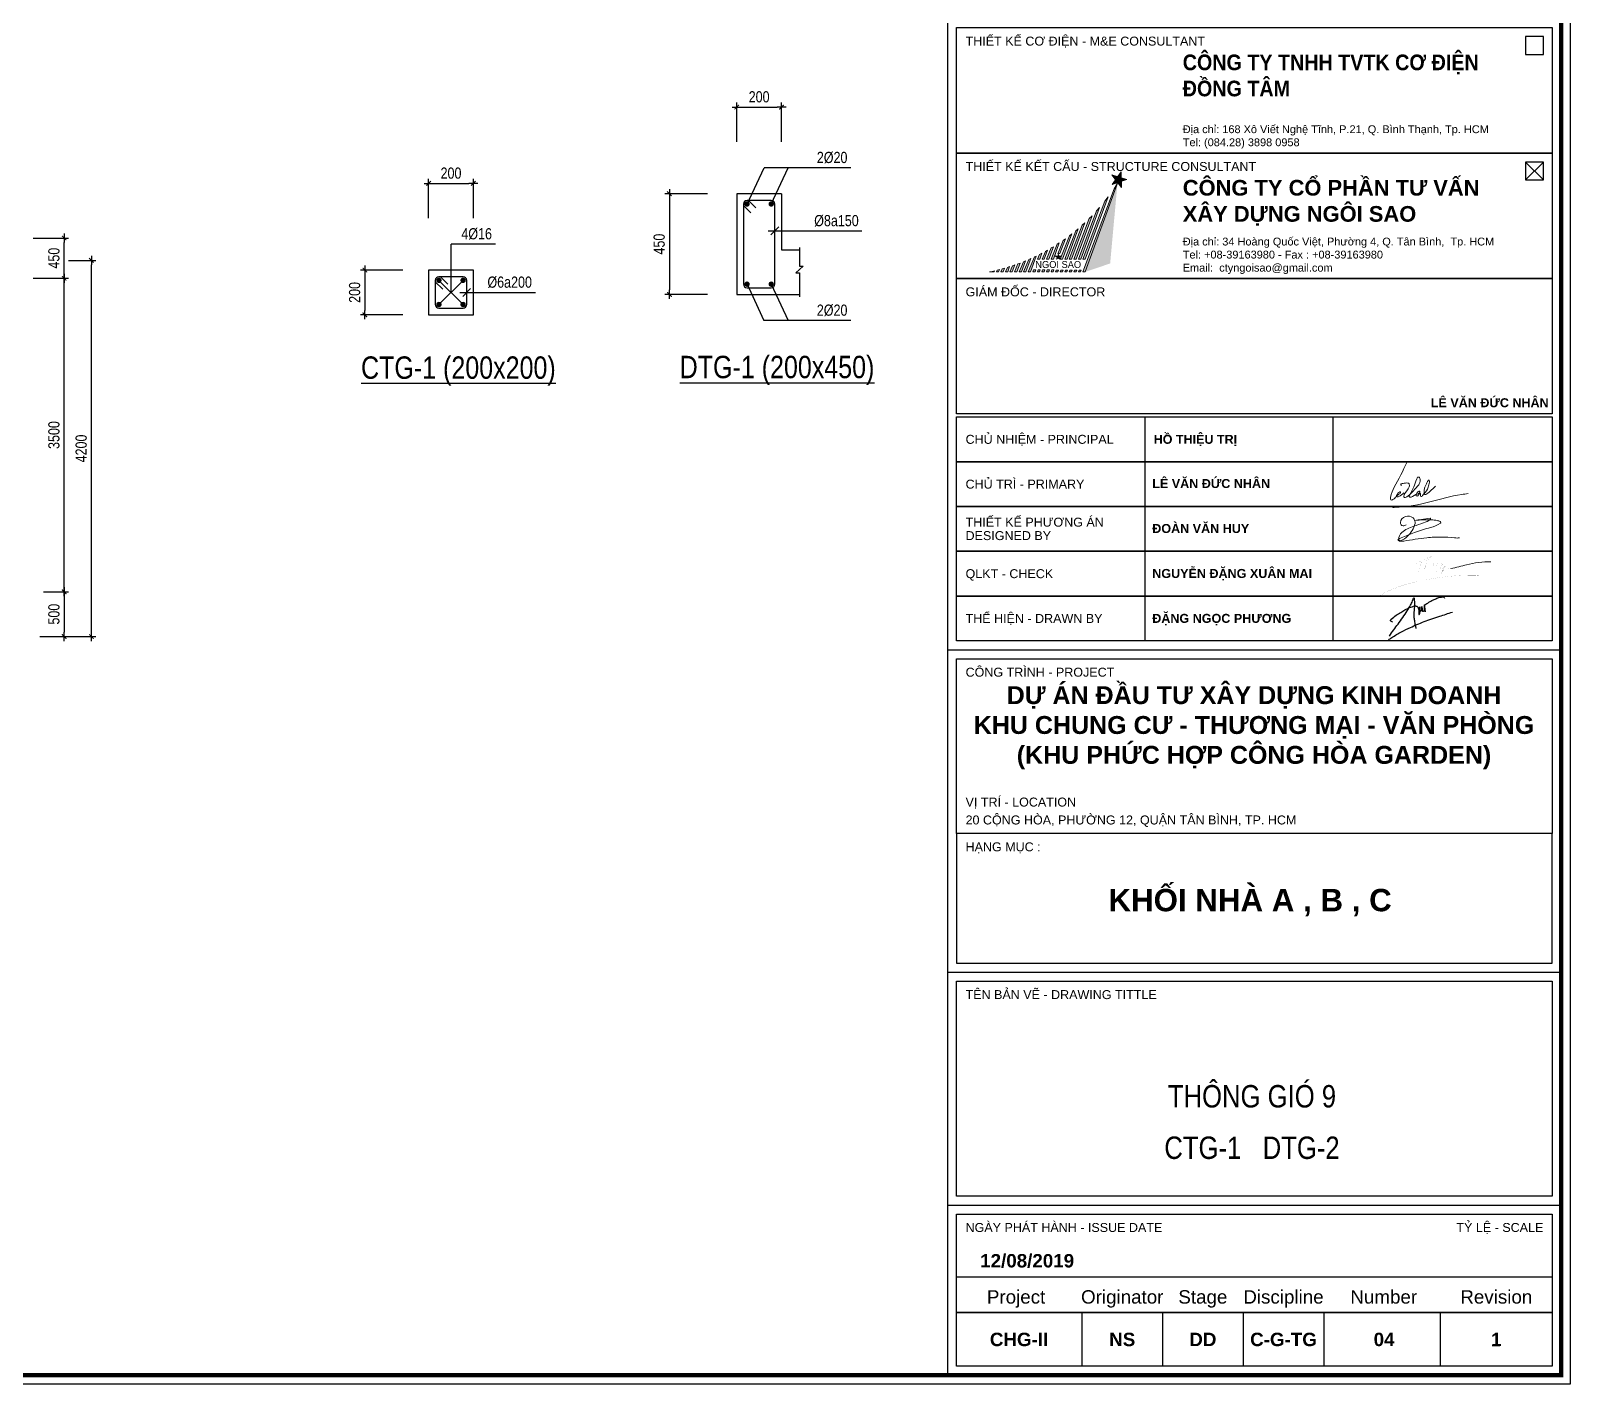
# Model space of a CAD drawing. Header units: millimetres. Extents: x -3582679 to -3542129, y 680309 to 797609.
# Drawn here: x -3559315 to -3542129, y 680309 to 695421 of the extents above; entities that cross this region are included whole.
import ezdxf
from ezdxf.enums import TextEntityAlignment as Align

# ---------------------------------------------------------------- set-up
doc = ezdxf.new("R2010")
doc.units = ezdxf.units.MM
doc.header["$LTSCALE"] = 100
doc.header["$MEASUREMENT"] = 0
doc.layers.get('0').update_dxf_attribs({"lineweight": 9})
for name, color, linetype in [('01PM. TEXT A', 3, 'Continuous'), ('02PM. TEXT B', 4, 'Continuous'), ('04PM. THIN', 7, 'Continuous'), ('05PM. FRAME', 4, 'Continuous'), ('07PM. WACO', 6, 'Continuous'), ('08PM. SSS X', 6, 'Continuous'), ('10PM. REBAR', 1, 'Continuous'), ('11PM. DIM', 2, 'Continuous')]:
    doc.layers.add(name, color=color, linetype=linetype)
doc.layers.add('CHG_XX_Khung ten$0$A1 BORDER$0$DGIONG', color=7, linetype='Continuous', lineweight=13, true_color=0x29ffff)
doc.layers.add('CHG_XX_Khung ten$0$A1 BORDER$0$STICK', color=7, linetype='Continuous', lineweight=9, true_color=0xe60000)
doc.layers.add('CHG_XX_Khung ten$0$TEXT', color=7, linetype='Continuous', lineweight=15)
doc.layers.add('TEXT', color=7, linetype='Continuous', lineweight=15)
doc.styles.add('$0$title block pccc$0$Arial - Bold', font='arialbd.ttf', dxfattribs={"height": 2.5})
doc.styles.add('[PMDC2013]STYLE', font='arial.ttf', dxfattribs={"width": 0.8})
doc.styles.add('CHG_XX_Khung ten$0$A1 BORDER$0$ARIAL', font='arial.ttf')
doc.styles.add('CHG_XX_Khung ten$0$A1 BORDER$0$Arial - Bold', font='arialbd.ttf', dxfattribs={"height": 2.5})
doc.styles.add('CHG_XX_Khung ten$0$A1 BORDER$0$Star-AvoBold', font='VAVOB_0.TTF')
doc.styles.add('CHG_XX_Khung ten$0$arial', font='arial.ttf')
doc.styles.add('CHG_XX_Khung ten$0$Arial - Bold', font='arialbd.ttf')
doc.styles.add('CHG_XX_Khung ten$0$title block pccc$0$ARIAL', font='arial.ttf')
doc.styles.add('CHG_XX_Khung ten$0$title block pccc$0$Arial - Bold', font='arialbd.ttf', dxfattribs={"height": 2.5})
doc.styles.add('VN', font='VHELVCB_0.TTF')
doc.dimstyles.new('20', dxfattribs={"dimtxt": 250, "dimasz": 200, "dimexe": 250, "dimexo": 0, "dimgap": 100, "dimtad": 1, "dimdec": 0, "dimlfac": 0.2, "dimzin": 0, "dimdsep": 46, "dimtxsty": '[PMDC2013]STYLE', "dimblk": 'TICK', "dimcen": 0, "dimdle": 300, "dimclrd": 2, "dimclre": 2, "dimclrt": 4, "dimadec": 0, "dimazin": 0, "dimtfac": 0.004, "dimtdec": 0, "dimtix": 1, "dimtmove": 2, "dimatfit": 3, "dimldrblk": 'TICK', "dimfxl": 1, "dimtvp": 0.8, "dimtolj": 1, "dimtzin": 0, "dimarcsym": 0})

# ---------------------------------------------------------------- blocks, each defined once
blk = doc.blocks.new('TICK')
at = {"color": 0, "linetype": 'ByBlock'}
blk.add_line((1, 0), (-1, 0), dxfattribs=at)
at = {"color": 7, "linetype": 'ByBlock', "const_width": 0.25}
blk.add_lwpolyline([(-0.5, -0.5), (0.5, 0.5)], dxfattribs=at)
blk = doc.blocks.new('*D151')
at = {"layer": '11PM. DIM', "color": 2, "lineweight": -2, "transparency": 16777216}
for p, q in [((-1000, 2159), (-1000, 3035)), ((-900, 2935), (-100, 2935)), ((0, 2159), (0, 3035))]:
    blk.add_line(p, q, dxfattribs=at)
at = {"layer": '11PM. DIM', "color": 2, "lineweight": -2, "transparency": 16777216, "xscale": 100, "yscale": 100, "zscale": 100, "rotation": 180}
blk.add_blockref('TICK', (-1000, 2935), dxfattribs=at)
at = {"layer": '11PM. DIM', "color": 2, "lineweight": -2, "transparency": 16777216, "xscale": 100, "yscale": 100, "zscale": 100}
blk.add_blockref('TICK', (0, 2935), dxfattribs=at)
at = {"layer": '11PM. DIM', "color": 4, "transparency": 16777216, "insert": (-500, 3163), "char_height": 250, "attachment_point": 5, "style": '[PMDC2013]STYLE'}
blk.add_mtext('\\A1;200', dxfattribs=at)
blk = doc.blocks.new('*D152')
at = {"layer": '11PM. DIM', "color": 2, "lineweight": -2, "transparency": 16777216}
for p, q in [((-1574, 1000), (-2524, 1000)), ((-2424, 900), (-2424, 100)), ((-1574, 0), (-2524, 0))]:
    blk.add_line(p, q, dxfattribs=at)
at = {"layer": '11PM. DIM', "color": 2, "lineweight": -2, "transparency": 16777216, "xscale": 100, "yscale": 100, "zscale": 100}
for p, rotation in [((-2424, 1000), 90), ((-2424, 0), 270)]:
    blk.add_blockref('TICK', p, dxfattribs=dict(at, rotation=rotation))
at = {"layer": '11PM. DIM', "color": 4, "transparency": 16777216, "insert": (-2651, 500), "char_height": 250, "attachment_point": 5, "rotation": 90, "style": '[PMDC2013]STYLE'}
blk.add_mtext('\\A1;200', dxfattribs=at)
blk = doc.blocks.new('*U31')
at = {"layer": '08PM. SSS X'}
blk.add_lwpolyline([(230, 150), (770, 150, 0.414214), (850, 230), (850, 770, 0.414214), (770, 850), (230, 850, 0.414214), (150, 770), (150, 230, 0.414214)], format="xyb", close=True, dxfattribs=at)
blk = doc.blocks.new('*D153')
at = {"layer": '11PM. DIM', "color": 2, "lineweight": -2, "transparency": 16777216}
for p, q in [((-1000, 3409), (-1000, 4285)), ((-900, 4185), (-100, 4185)), ((0, 3409), (0, 4285))]:
    blk.add_line(p, q, dxfattribs=at)
at = {"layer": '11PM. DIM', "color": 2, "lineweight": -2, "transparency": 16777216, "xscale": 100, "yscale": 100, "zscale": 100, "rotation": 180}
blk.add_blockref('TICK', (-1000, 4185), dxfattribs=at)
at = {"layer": '11PM. DIM', "color": 2, "lineweight": -2, "transparency": 16777216, "xscale": 100, "yscale": 100, "zscale": 100}
blk.add_blockref('TICK', (0, 4185), dxfattribs=at)
at = {"layer": '11PM. DIM', "color": 4, "transparency": 16777216, "insert": (-500, 4413), "char_height": 250, "attachment_point": 5, "style": '[PMDC2013]STYLE'}
blk.add_mtext('\\A1;200', dxfattribs=at)
blk = doc.blocks.new('*D154')
at = {"layer": '11PM. DIM', "color": 2, "lineweight": -2, "transparency": 16777216}
for p, q in [((-1653, 2250), (-2603, 2250)), ((-2503, 2150), (-2503, 100)), ((-1653, 0), (-2603, 0))]:
    blk.add_line(p, q, dxfattribs=at)
at = {"layer": '11PM. DIM', "color": 2, "lineweight": -2, "transparency": 16777216, "xscale": 100, "yscale": 100, "zscale": 100}
for p, rotation in [((-2503, 2250), 90), ((-2503, 0), 270)]:
    blk.add_blockref('TICK', p, dxfattribs=dict(at, rotation=rotation))
at = {"layer": '11PM. DIM', "color": 4, "transparency": 16777216, "insert": (-2731, 1125), "char_height": 250, "attachment_point": 5, "rotation": 90, "style": '[PMDC2013]STYLE'}
blk.add_mtext('\\A1;450', dxfattribs=at)
blk = doc.blocks.new('*U82')
at = {"layer": '08PM. SSS X'}
blk.add_lwpolyline([(230, 150), (770, 150, 0.414214), (850, 230), (850, 2020, 0.414214), (770, 2100), (230, 2100, 0.414214), (150, 2020), (150, 230, 0.414214)], format="xyb", close=True, dxfattribs=at)
blk = doc.blocks.new('CHG_XX_Khung ten')
at = {"layer": 'CHG_XX_Khung ten$0$A1 BORDER$0$DGIONG'}
h = blk.add_hatch(color=256, dxfattribs=at)
h.paths.add_polyline_path([(724.94, 283.19), (724.15, 281.97), (717.19, 263.38), (717.7, 263.38)])
h.paths.add_polyline_path([(722.81, 280.17), (722.1, 279.22), (717.21, 266.21), (717.72, 266.21)], flags=17)
h.paths.add_polyline_path([(720.93, 277.8), (720.27, 277.04), (716.19, 266.22), (716.7, 266.22)])
h.paths.add_polyline_path([(719.23, 275.93), (718.6, 275.29), (715.18, 266.22), (715.69, 266.22)])
h.paths.add_polyline_path([(717.65, 274.38), (717.03, 273.81), (714.16, 266.22), (714.67, 266.22)])
h.paths.add_polyline_path([(716.14, 273.03), (715.61, 272.59), (713.15, 266.22), (713.66, 266.22)])
h.paths.add_polyline_path([(714.69, 271.86), (714.17, 271.45), (712.13, 266.23), (712.64, 266.23)])
h.paths.add_polyline_path([(713.29, 270.81), (712.76, 270.43), (711.57, 267.46), (712.07, 267.47)])
h.paths.add_polyline_path([(710.1, 266.23), (710.61, 266.24), (711.93, 269.87), (711.48, 269.56)])
h.paths.add_polyline_path([(710.61, 269.02), (710.13, 268.73), (709.08, 266.24), (709.59, 266.24)])
h.paths.add_polyline_path([(709.31, 268.26), (708.82, 267.97), (708.07, 266.24), (708.58, 266.24)])
h.paths.add_polyline_path([(708.04, 267.56), (707.54, 267.3), (707.05, 266.25), (707.56, 266.25)])
h.paths.add_polyline_path([(716.84, 263.8), (716.33, 263.8), (716.18, 263.38), (716.69, 263.38)])
h.paths.add_polyline_path([(715.67, 263.39), (715.82, 263.8), (715.32, 263.8), (715.16, 263.39)])
h.paths.add_polyline_path([(714.15, 263.39), (714.65, 263.39), (714.8, 263.8), (714.3, 263.8)])
h.paths.add_polyline_path([(713.13, 263.39), (713.64, 263.4), (713.79, 263.81), (713.28, 263.81)])
h.paths.add_polyline_path([(712.77, 263.81), (712.27, 263.81), (712.11, 263.39), (712.62, 263.4)])
h.paths.add_polyline_path([(711.25, 263.81), (711.1, 263.4), (711.61, 263.4), (711.76, 263.81)])
h.paths.add_polyline_path([(710.59, 263.4), (710.74, 263.82), (710.24, 263.82), (710.08, 263.4)])
h.paths.add_polyline_path([(709.73, 263.82), (709.22, 263.82), (709.07, 263.41), (709.57, 263.41)])
h.paths.add_polyline_path([(708.71, 263.82), (708.21, 263.82), (708.05, 263.41), (708.56, 263.41)])
h.paths.add_polyline_path([(707.54, 263.41), (707.69, 263.83), (707.19, 263.83), (707.03, 263.41)])
h.paths.add_polyline_path([(706.68, 263.83), (706.17, 263.83), (706.02, 263.42), (706.53, 263.42)])
h.paths.add_polyline_path([(705, 263.42), (705.51, 263.42), (706.79, 266.93), (706.4, 266.74)])
h.paths.add_polyline_path([(703.97, 263.37), (704.48, 263.37), (705.57, 266.36), (705.14, 266.17)])
h.paths.add_polyline_path([(704.36, 265.84), (703.91, 265.65), (702.96, 263.38), (703.46, 263.38)])
h.paths.add_polyline_path([(703.17, 265.37), (702.69, 265.19), (701.94, 263.38), (702.45, 263.38)])
h.paths.add_polyline_path([(702, 264.94), (701.5, 264.77), (700.92, 263.38), (701.43, 263.38)])
h.paths.add_polyline_path([(700.84, 264.56), (700.33, 264.4), (699.91, 263.39), (700.42, 263.39)])
h.paths.add_polyline_path([(699.7, 264.21), (699.18, 264.06), (698.89, 263.39), (699.4, 263.39)])
h.paths.add_polyline_path([(698.57, 263.9), (698.04, 263.77), (697.87, 263.38), (698.38, 263.39)])
h.paths.add_polyline_path([(697.37, 263.39), (697.45, 263.63), (696.91, 263.51), (696.35, 263.38)])
blk.add_hatch(color=256, dxfattribs=at).paths.add_polyline_path([(724.92, 283.21), (717.68, 263.38), (723.28, 265.27)])
at = {"layer": 'CHG_XX_Khung ten$0$A1 BORDER$0$STICK'}
for points in [[(723.71, 282.88), (725.74, 285.75), (725.8, 282.26), (723.67, 285.06), (727.02, 284.03)], [(725.76, 284.41), (724.96, 284.66), (724.49, 283.98), (724.99, 283.32), (725.77, 283.6)], [(711.25, 266.22), (711.64, 267.39), (712.01, 266.22), (711.02, 266.95), (712.24, 266.93)], [(711.87, 266.67), (711.78, 266.94), (711.49, 266.94), (711.4, 266.67), (711.63, 266.5)]]:
    blk.add_hatch(color=256, dxfattribs=at).paths.add_polyline_path(points)
for p, q in [((687, 577), (687, 17)), ((816, 283.93), (820, 287.93)), ((820, 283.93), (816, 287.93)), ((687, 179), (824, 179)), ((687, 107), (824, 107)), ((687, 55), (824, 55))]:
    blk.add_line(p, q)
at = {"color": 9, "linetype": 'Continuous'}
for p, q in [((731, 231), (731, 181)), ((773, 231), (773, 181))]:
    blk.add_line(p, q, dxfattribs=at)
at = {"linetype": 'Continuous'}
for p, q in [((689, 39), (822, 39)), ((716.98, 31), (716.98, 19)), ((734.98, 31), (734.98, 19)), ((752.98, 31), (752.98, 19)), ((770.98, 31), (770.98, 19)), ((797, 31), (797, 19))]:
    blk.add_line(p, q, dxfattribs=at)
for points in [[(15, 579), (826, 579), (826, 15), (15, 15)], [(816, 311.93), (820, 311.93), (820, 315.93), (816, 315.93)], [(816, 283.93), (820, 283.93), (820, 287.93), (816, 287.93)]]:
    blk.add_lwpolyline(points, close=True)
at = {"color": 4, "linetype": 'Continuous', "const_width": 1}
blk.add_lwpolyline([(17, 577), (824, 577), (824, 17), (17, 17)], close=True, dxfattribs=at)
at = {"linetype": 'Continuous'}
for points in [[(689, 317.93), (822, 317.93), (822, 289.93), (689, 289.93)], [(689, 289.93), (822, 289.93), (822, 261.93), (689, 261.93)], [(689, 177), (822, 177), (822, 138), (689, 138)], [(689, 109), (822, 109), (822, 138), (689, 138)], [(689, 105), (822, 105), (822, 57), (689, 57)], [(689, 53), (822, 53), (822, 31), (689, 31)], [(822, 19), (689, 19), (689, 31), (822, 31)]]:
    blk.add_lwpolyline(points, close=True, dxfattribs=at)
at = {"color": 9, "linetype": 'Continuous'}
for points in [[(689, 261.93), (822, 261.93), (822, 231.73), (689, 231.73)], [(822, 221), (689, 221), (689, 231), (822, 231)], [(822, 211), (689, 211), (689, 221), (822, 221)], [(822, 201), (689, 201), (689, 211), (822, 211)], [(822, 191), (689, 191), (689, 201), (822, 201)], [(822, 181), (689, 181), (689, 191), (822, 191)]]:
    blk.add_lwpolyline(points, close=True, dxfattribs=at)
blk.add_lwpolyline([(822, 211), (689, 211), (822, 211)], dxfattribs=at)
at = {"color": 1}
for points in [[(785.63, 182.08), (787.56, 184.76), (789.61, 187.7), (790.35, 188.98), (790.79, 189.92), (791.06, 190.59), (791.21, 189.09), (791.18, 188.31), (791.14, 187.75), (791.09, 186.47), (791.21, 185.58), (791.42, 184.31), (791.51, 183.99), (791.51, 183.74)], [(786.29, 185.19), (785.86, 185.61), (786.06, 185.86), (787.11, 186.7), (788.17, 187.35), (789.1, 187.9), (790.12, 188.41), (790.69, 188.61), (791.04, 188.74), (791.47, 188.79), (791.73, 188.72), (791.92, 188.61), (792.08, 188.33), (792.16, 188.06), (792.21, 187.84), (792.21, 187.27), (792.2, 187.05), (792.23, 186.85), (792.39, 187.1), (792.48, 187.84), (792.46, 188.12), (792.44, 188.61), (792.46, 188.03), (792.53, 187.67), (792.73, 187.74), (792.86, 187.87), (792.9, 188.09), (792.9, 188.28), (792.87, 188.7), (792.91, 188.19), (792.93, 187.79), (792.94, 187.69), (793.11, 187.61), (793.31, 187.73), (793.45, 187.93), (793.48, 188.22), (793.48, 188.64), (793.48, 189.05), (793.48, 188.49), (793.56, 187.84), (793.63, 187.45), (793.48, 188.6), (793.51, 188.92), (794.2, 189.45), (794.72, 189.76), (795.44, 190.17), (796.2, 190.5), (796.65, 190.69), (797.26, 190.79), (797.77, 190.74), (797.95, 190.55)], [(785.43, 181.21), (786.17, 181.73), (788.31, 183), (790.34, 184), (791.77, 184.64), (795.08, 185.91), (796.87, 186.5), (799.7, 187.42)]]:
    blk.add_spline(points, degree=3, dxfattribs=at)
at = {"layer": 'CHG_XX_Khung ten$0$A1 BORDER$0$DGIONG'}
for points in [[(724.94, 283.19), (717.7, 263.38), (717.19, 263.38), (724.15, 281.97), (724.94, 283.19)], [(722.81, 280.17), (717.72, 266.21), (717.21, 266.21), (722.1, 279.22), (722.81, 280.17)], [(719.23, 275.93), (715.69, 266.22), (715.18, 266.22), (718.6, 275.29), (719.23, 275.93)], [(720.93, 277.8), (716.7, 266.22), (716.19, 266.22), (720.27, 277.04), (720.93, 277.8)], [(714.69, 271.86), (712.64, 266.23), (712.13, 266.23), (714.17, 271.45), (714.69, 271.86)], [(716.14, 273.03), (713.66, 266.22), (713.15, 266.22), (715.61, 272.59), (716.14, 273.03)], [(717.65, 274.38), (714.67, 266.22), (714.16, 266.22), (717.03, 273.81), (717.65, 274.38)], [(709.31, 268.26), (708.58, 266.24), (708.07, 266.24), (708.82, 267.97), (709.31, 268.26)], [(710.61, 269.02), (709.59, 266.24), (709.08, 266.24), (710.13, 268.73), (710.61, 269.02)], [(711.93, 269.87), (710.61, 266.24), (710.1, 266.23), (711.48, 269.56), (711.93, 269.87)], [(713.29, 270.81), (712.07, 267.47), (711.57, 267.46), (712.76, 270.43), (713.29, 270.81)], [(702, 264.94), (701.43, 263.38), (700.92, 263.38), (701.5, 264.77), (702, 264.94)], [(703.17, 265.37), (702.45, 263.38), (701.94, 263.38), (702.69, 265.19), (703.17, 265.37)], [(704.36, 265.84), (703.46, 263.38), (702.96, 263.38), (703.91, 265.65), (704.36, 265.84)], [(705.57, 266.36), (704.48, 263.37), (703.97, 263.37), (705.14, 266.17), (705.57, 266.36)], [(706.79, 266.93), (705.51, 263.42), (705, 263.42), (706.4, 266.74), (706.79, 266.93)], [(708.04, 267.56), (707.56, 266.25), (707.05, 266.25), (707.54, 267.3), (708.04, 267.56)], [(697.45, 263.63), (697.37, 263.39), (696.35, 263.38), (696.91, 263.51), (697.45, 263.63)], [(698.57, 263.9), (698.38, 263.39), (697.87, 263.38), (698.04, 263.77), (698.57, 263.9)], [(699.7, 264.21), (699.4, 263.39), (698.89, 263.39), (699.18, 264.06), (699.7, 264.21)], [(700.84, 264.56), (700.42, 263.39), (699.91, 263.39), (700.33, 264.4), (700.84, 264.56)]]:
    blk.add_lwpolyline(points, dxfattribs=at)
for points in [[(706.53, 263.42), (706.68, 263.83), (706.17, 263.83), (706.02, 263.42)], [(707.54, 263.41), (707.69, 263.83), (707.19, 263.83), (707.03, 263.41)], [(708.56, 263.41), (708.71, 263.82), (708.21, 263.82), (708.05, 263.41)], [(709.57, 263.41), (709.73, 263.82), (709.22, 263.82), (709.07, 263.41)], [(710.59, 263.4), (710.74, 263.82), (710.24, 263.82), (710.08, 263.4)], [(711.61, 263.4), (711.76, 263.81), (711.25, 263.81), (711.1, 263.4)], [(712.62, 263.4), (712.77, 263.81), (712.27, 263.81), (712.11, 263.39)], [(713.64, 263.4), (713.79, 263.81), (713.28, 263.81), (713.13, 263.39)], [(714.65, 263.39), (714.8, 263.8), (714.3, 263.8), (714.15, 263.39)], [(715.67, 263.39), (715.82, 263.8), (715.32, 263.8), (715.16, 263.39)], [(716.69, 263.38), (716.84, 263.8), (716.33, 263.8), (716.18, 263.38)]]:
    blk.add_lwpolyline(points, close=True, dxfattribs=at)
at = {"layer": 'CHG_XX_Khung ten$0$A1 BORDER$0$STICK'}
for p, q in [((723.71, 282.88), (725.74, 285.75)), ((725.74, 285.75), (725.8, 282.26)), ((723.67, 285.06), (727.02, 284.03)), ((725.8, 282.26), (723.67, 285.06)), ((727.02, 284.03), (723.71, 282.88)), ((711.02, 266.95), (712.24, 266.93)), ((712.01, 266.22), (711.02, 266.95)), ((712.24, 266.93), (711.25, 266.22)), ((711.64, 267.39), (712.01, 266.22))]:
    blk.add_line(p, q, dxfattribs=at)
at = {"layer": 'CHG_XX_Khung ten$0$TEXT', "color": 1}
blk.add_lwpolyline([(801.29, 204.04, -0.124137), (800.16, 204.02, 0.028888), (797.25, 204.19, 0.026156), (793.98, 204.04, 0.007061), (788.86, 203.28, -0.091769), (787.85, 203.27, -0.25841), (787.51, 203.62, -0.039719), (788.28, 204, -0.004242), (791.23, 205.18, -0.019244), (794.8, 206.31, 0.094204), (797.02, 207.28, 0.504882), (796.98, 207.63, 0.07616), (796.3, 207.87, 0.041135), (794.97, 208.03, 0.034641), (791.34, 207.9, 0.01407), (792.8, 208.12, 0.003668), (794.71, 208.36, -0.800617), (794.79, 208.18, -0.093248), (793.21, 207.32, 0.020479), (791.05, 206.59, 0.096842), (788.38, 205.18, 0.259163), (787.77, 203.63, 0.564182), (788.17, 203.39, 0.087383), (789.69, 204.36, 0.156422), (791.35, 207.23, 0.228987), (790.91, 208.45, 0.272068), (789.19, 208.76, 0.293527), (788.08, 207.43, 0.171419), (788.25, 206.94, 0.281707), (788.69, 206.7, 0.217513), (789.34, 206.92)], format="xyb", dxfattribs=at)
at = {"layer": 'CHG_XX_Khung ten$0$TEXT', "color": 1, "const_width": 0.0121}
for points in [[(791.6, 198.34, 0.143835), (794.1, 199.89, -0.075685), (793.5, 197.02, -0.172299), (794.95, 199.92, -0.299798), (795.6, 198.96, -0.170508), (795.36, 197.75, 0.168316), (795.11, 197.03)], [(791.95, 196.04, -0.054469), (792.33, 197.1, 0.103257), (792.78, 199.38)], [(797.47, 197.92, 0.401177), (797.3, 198.32, 0.483935), (795.9, 197.43, 0.196997), (796.02, 196.61, 0.296639), (796.38, 196.53, 0.183057), (797.12, 197.39)], [(797.48, 198.09, 0.142769), (797.07, 197.1, 0.220826), (797.29, 196.56, 0.106687), (798.07, 198.16, 0.181562), (797.64, 197.4, -0.039872), (797.25, 196.09, -0.060225), (798.09, 197.69, 0.017174), (797.52, 196.45, -0.149286), (799.3, 197.16)], [(806.31, 195.73, -0.026807), (805.12, 195.66, 0.027369), (800.25, 195.52, 0.022423), (795.26, 194.89, 0.038275), (791.04, 194.04, 0.053272), (785.95, 192.37, 0.118692), (783.44, 190.96)]]:
    blk.add_lwpolyline(points, format="xyb", dxfattribs=at)
at = {"layer": 'CHG_XX_Khung ten$0$TEXT', "color": 1}
for centre, radius, start, end in [((793.37, 230.45), 33.81, 280.1185, 286.3373), ((808.51, 174.85), 23.83, 90.5448, 103.6788)]:
    blk.add_arc(centre, radius, start, end, dxfattribs=at)
for points in [[(789.62, 220.97), (786.72, 215.31), (785.87, 213.03), (785.94, 212.46), (786.42, 212.53), (787.18, 213.24), (787.77, 213.73), (788.12, 214.16), (788.07, 214.29), (787.94, 214.27), (787.28, 213.56), (787.2, 213.33), (787.26, 213.21), (787.44, 213.16), (787.7, 213.23), (788.87, 214.02)], [(788.4, 215.73), (788.18, 215.82), (788.21, 216), (788.32, 216.07), (788.7, 216.16), (789.23, 216.24), (789.76, 216.24), (790.01, 216.08), (790.1, 215.79), (790.05, 215.41), (788.96, 213.65), (788.88, 213.4), (788.88, 213.13), (789, 213.02), (789.17, 213.01), (789.51, 213.17), (790.77, 214.27), (791.67, 215.27), (792.3, 216.07), (792.5, 216.66), (792.49, 217.11), (792.33, 217.45), (792.13, 217.58), (791.94, 217.52), (791.73, 217.16), (790.12, 213.5), (790.04, 213.21), (790.14, 213.12), (791.53, 213.7), (792.32, 214.06), (792.42, 214.24), (792.36, 214.39), (792.17, 214.35), (791.86, 214.12), (791.68, 213.82), (791.57, 213.47), (791.67, 213.35), (791.96, 213.42), (792.51, 213.89), (792.61, 213.78), (792.55, 213.52), (792.61, 213.3), (792.77, 213.25), (793.05, 213.46), (794.1, 214.86), (794.42, 215.85), (794.57, 216.45), (794.53, 216.83), (794.42, 216.89), (794.27, 216.8), (794.14, 216.57), (793.62, 215.47), (793.41, 214.74), (793.36, 214.18), (793.41, 213.82), (793.56, 213.67), (793.77, 213.71), (794.19, 213.99), (795.35, 214.98), (795.89, 215.51)], [(786.22, 211.12), (786.28, 210.87), (786.71, 210.78), (801.78, 213.69), (803.18, 213.88)]]:
    blk.add_spline(points, degree=3, dxfattribs=at)
for s, height, style, p in [('THIẾT KẾ CƠ ĐIỆN - M&E CONSULTANT', 2, 'CHG_XX_Khung ten$0$A1 BORDER$0$ARIAL', (691, 314.93)), ('THIẾT KẾ KẾT CẤU - STRUCTURE CONSULTANT', 2, 'CHG_XX_Khung ten$0$A1 BORDER$0$ARIAL', (691, 286.93)), ('GIÁM ĐỐC - DIRECTOR', 2, 'CHG_XX_Khung ten$0$title block pccc$0$ARIAL', (691, 258.93)), ('CHỦ NHIỆM - PRINCIPAL', 2, 'CHG_XX_Khung ten$0$title block pccc$0$ARIAL', (691, 226)), ('HỒ THIỆU TRỊ', 2, 'CHG_XX_Khung ten$0$title block pccc$0$Arial - Bold', (733, 226)), ('CHỦ TRÌ - PRIMARY', 2, 'CHG_XX_Khung ten$0$title block pccc$0$ARIAL', (691, 216)), ('LÊ VĂN ĐỨC NHÂN', 2.0073, 'CHG_XX_Khung ten$0$Arial - Bold', (732.68, 216.13)), ('THIẾT KẾ PHƯƠNG ÁN', 2, 'CHG_XX_Khung ten$0$title block pccc$0$ARIAL', (691, 207.5)), ('ĐOÀN VĂN HUY', 2.0073, 'CHG_XX_Khung ten$0$Arial - Bold', (732.68, 206.09)), ('DESIGNED BY', 2, 'CHG_XX_Khung ten$0$title block pccc$0$ARIAL', (691, 204.5)), ('QLKT - CHECK', 2, 'CHG_XX_Khung ten$0$title block pccc$0$ARIAL', (691, 196)), ('NGUYỄN ĐẶNG XUÂN MAI', 2.0073, 'CHG_XX_Khung ten$0$Arial - Bold', (732.68, 196.05)), ('THỂ HIỆN - DRAWN BY', 2, 'CHG_XX_Khung ten$0$title block pccc$0$ARIAL', (691, 186)), ('ĐẶNG NGỌC PHƯƠNG', 2.0073, 'CHG_XX_Khung ten$0$Arial - Bold', (732.68, 186.02)), ('CÔNG TRÌNH - PROJECT', 2, 'CHG_XX_Khung ten$0$A1 BORDER$0$ARIAL', (691, 174)), ('VỊ TRÍ - LOCATION', 2, 'CHG_XX_Khung ten$0$A1 BORDER$0$ARIAL', (691, 145)), ('20 CỘNG HÒA, PHƯỜNG 12, QUẬN TÂN BÌNH, TP. HCM', 2, 'CHG_XX_Khung ten$0$A1 BORDER$0$ARIAL', (691, 141)), ('HẠNG MỤC :', 2, 'CHG_XX_Khung ten$0$A1 BORDER$0$ARIAL', (691, 135)), ('TÊN BẢN VẼ - DRAWING TITTLE', 2, 'CHG_XX_Khung ten$0$A1 BORDER$0$ARIAL', (691, 102)), ('NGÀY PHÁT HÀNH - ISSUE DATE', 2, 'CHG_XX_Khung ten$0$A1 BORDER$0$ARIAL', (691, 50))]:
    blk.add_text(s, height=height, dxfattribs=dict(style=style)).set_placement(p, align=Align.MIDDLE_LEFT)
for s, height, style, p in [('LÊ VĂN ĐỨC NHÂN', 2.0073, 'CHG_XX_Khung ten$0$Arial - Bold', (821.19, 234.17)), ('TỶ LỆ - SCALE', 2, 'CHG_XX_Khung ten$0$A1 BORDER$0$ARIAL', (820, 50))]:
    blk.add_text(s, height=height, dxfattribs=dict(style=style)).set_placement(p, align=Align.MIDDLE_RIGHT)
for s, style, p in [('12/08/2019', 'CHG_XX_Khung ten$0$A1 BORDER$0$Arial - Bold', (704.75, 42.57)), ('Project', 'CHG_XX_Khung ten$0$A1 BORDER$0$ARIAL', (702.28, 34.5)), ('Originator', 'CHG_XX_Khung ten$0$A1 BORDER$0$ARIAL', (725.98, 34.5)), ('Stage', 'CHG_XX_Khung ten$0$A1 BORDER$0$ARIAL', (743.98, 34.5)), ('Discipline', 'CHG_XX_Khung ten$0$A1 BORDER$0$ARIAL', (761.98, 34.5)), ('Number', 'CHG_XX_Khung ten$0$A1 BORDER$0$ARIAL', (784.37, 34.5)), ('Revision', 'CHG_XX_Khung ten$0$A1 BORDER$0$ARIAL', (809.5, 34.5)), ('CHG-II', 'CHG_XX_Khung ten$0$A1 BORDER$0$Arial - Bold', (702.94, 25)), ('NS', 'CHG_XX_Khung ten$0$A1 BORDER$0$Arial - Bold', (725.98, 25)), ('DD', 'CHG_XX_Khung ten$0$A1 BORDER$0$Arial - Bold', (743.98, 25)), ('1', 'CHG_XX_Khung ten$0$arial', (809.36, 24.93))]:
    blk.add_text(s, height=3, dxfattribs=dict(style=style)).set_placement(p, align=Align.MIDDLE_CENTER)
at = {"ltscale": 10}
for s, insert, char_height, width, attachment_point, style in [('{\\W0.9;CÔNG TY TNHH TVTK CƠ ĐIỆN \\PĐỒNG TÂM}', (739.49, 311.93), 3.5, 76.248, 1, 'CHG_XX_Khung ten$0$A1 BORDER$0$Arial - Bold'), ('\\pt8.75;Địa chỉ: 168 Xô Viết Nghệ Tĩnh, P.21, Q. Bình Thạnh, Tp. HCM \\P\\ptz;Tel: (084.28) 3898 0958', (739.49, 290.93), 1.75, 83.001, 7, 'CHG_XX_Khung ten$0$A1 BORDER$0$ARIAL'), ('CÔNG TY CỔ PHẦN TƯ VẤN \\PXÂY DỰNG NGÔI SAO', (739.49, 283.93), 3.5, 76.248, 1, 'CHG_XX_Khung ten$0$A1 BORDER$0$Arial - Bold'), ('Địa chỉ: 34 Hoàng Quốc Việt, Phường 4, Q. Tân Bình,  Tp. HCM\\PTel: +08-39163980 - Fax : +08-39163980 \\PEmail:  ctyngoisao@gmail.com', (739.49, 262.93), 1.75, 83.001, 7, 'CHG_XX_Khung ten$0$A1 BORDER$0$ARIAL')]:
    blk.add_mtext(s, dxfattribs=dict(at, insert=insert, char_height=char_height, width=width, attachment_point=attachment_point, style=style))
at = {"attachment_point": 2, "style": 'CHG_XX_Khung ten$0$A1 BORDER$0$Arial - Bold'}
for s, insert, char_height, width in [('DỰ ÁN ĐẦU TƯ XÂY DỰNG KINH DOANH\\PKHU CHUNG CƯ - THƯƠNG MẠI - VĂN PHÒNG\\P(KHU PHỨC HỢP CÔNG HÒA GARDEN)', (755.4, 170.88), 4, 159.8745), ('KHỐI NHÀ A , B , C', (754.52, 125.61), 5, 104.1229)]:
    blk.add_mtext(s, dxfattribs=dict(at, insert=insert, char_height=char_height, width=width))
at = {"layer": 'CHG_XX_Khung ten$0$A1 BORDER$0$STICK', "style": 'CHG_XX_Khung ten$0$A1 BORDER$0$Star-AvoBold', "width": 1}
blk.add_text('NGOI SAO', height=1.547, dxfattribs=at).set_placement((706.57, 264.27))
blk = doc.blocks.new('*D507')
at = {"layer": '11PM. DIM', "color": 2, "lineweight": -2, "ltscale": 0.3, "transparency": 16777216}
for p, q in [((-3559173, 689157), (-3558892, 689157)), ((-3558942, 689107), (-3558942, 688707)), ((-3559214, 688657), (-3558892, 688657))]:
    blk.add_line(p, q, dxfattribs=at)
at = {"layer": '11PM. DIM', "color": 2, "lineweight": -2, "ltscale": 0.3, "transparency": 16777216, "xscale": 50, "yscale": 50, "zscale": 50}
for p, rotation in [((-3558942, 689157), 90), ((-3558942, 688657), 270)]:
    blk.add_blockref('TICK', p, dxfattribs=dict(at, rotation=rotation))
at = {"layer": '11PM. DIM', "color": 4, "ltscale": 0.3, "transparency": 16777216, "insert": (-3559056, 688907), "char_height": 125, "attachment_point": 5, "rotation": 90, "style": '[PMDC2013]STYLE'}
blk.add_mtext('\\A1;500', dxfattribs=at)
blk = doc.blocks.new('*D508')
at = {"layer": '11PM. DIM', "color": 2, "lineweight": -2, "ltscale": 0.3, "transparency": 16777216}
for p, q in [((-3559287, 692657), (-3558892, 692657)), ((-3558942, 689207), (-3558942, 692607)), ((-3559173, 689157), (-3558892, 689157))]:
    blk.add_line(p, q, dxfattribs=at)
at = {"layer": '11PM. DIM', "color": 2, "lineweight": -2, "ltscale": 0.3, "transparency": 16777216, "xscale": 50, "yscale": 50, "zscale": 50}
for p, rotation in [((-3558942, 692657), 90), ((-3558942, 689157), 270)]:
    blk.add_blockref('TICK', p, dxfattribs=dict(at, rotation=rotation))
at = {"layer": '11PM. DIM', "color": 4, "ltscale": 0.3, "transparency": 16777216, "insert": (-3559056, 690907), "char_height": 125, "attachment_point": 5, "rotation": 90, "style": '[PMDC2013]STYLE'}
blk.add_mtext('\\A1;3500', dxfattribs=at)
blk = doc.blocks.new('*D509')
at = {"layer": '11PM. DIM', "color": 2, "lineweight": -2, "ltscale": 0.3, "transparency": 16777216}
for p, q in [((-3559287, 693107), (-3558892, 693107)), ((-3558942, 692707), (-3558942, 693057)), ((-3559287, 692657), (-3558892, 692657))]:
    blk.add_line(p, q, dxfattribs=at)
at = {"layer": '11PM. DIM', "color": 2, "lineweight": -2, "ltscale": 0.3, "transparency": 16777216, "xscale": 50, "yscale": 50, "zscale": 50}
for p, rotation in [((-3558942, 693107), 90), ((-3558942, 692657), 270)]:
    blk.add_blockref('TICK', p, dxfattribs=dict(at, rotation=rotation))
at = {"layer": '11PM. DIM', "color": 4, "ltscale": 0.3, "transparency": 16777216, "insert": (-3559056, 692882), "char_height": 125, "attachment_point": 5, "rotation": 90, "style": '[PMDC2013]STYLE'}
blk.add_mtext('\\A1;450', dxfattribs=at)
blk = doc.blocks.new('*D510')
at = {"layer": '11PM. DIM', "color": 2, "lineweight": -2, "ltscale": 0.3, "transparency": 16777216}
for p, q in [((-3558895, 692857), (-3558588, 692857)), ((-3558638, 688707), (-3558638, 692807)), ((-3558895, 688657), (-3558588, 688657))]:
    blk.add_line(p, q, dxfattribs=at)
at = {"layer": '11PM. DIM', "color": 2, "lineweight": -2, "ltscale": 0.3, "transparency": 16777216, "xscale": 50, "yscale": 50, "zscale": 50}
for p, rotation in [((-3558638, 692857), 90), ((-3558638, 688657), 270)]:
    blk.add_blockref('TICK', p, dxfattribs=dict(at, rotation=rotation))
at = {"layer": '11PM. DIM', "color": 4, "ltscale": 0.3, "transparency": 16777216, "insert": (-3558752, 690757), "char_height": 125, "attachment_point": 5, "rotation": 90, "style": '[PMDC2013]STYLE'}
blk.add_mtext('\\A1;4200', dxfattribs=at)
blk = doc.blocks.new('A$C45C03A7D')
at = {"layer": '04PM. THIN', "linetype": 'ByBlock'}
for p, q in [((492.1, 1580), (-500, 1580)), ((-500, 500), (-500, 1580)), ((-230, 230), (-770, 770)), ((-770, 230), (-230, 770)), ((-300, 500), (1387, 500))]:
    blk.add_line(p, q, dxfattribs=at)
at = {"layer": '04PM. THIN', "const_width": 60}
for points in [[(-800, 770, 1), (-740, 770, 1)], [(-260, 770, 1), (-200, 770, 1)], [(-800, 230, 1), (-740, 230, 1)], [(-260, 230, 1), (-200, 230, 1)]]:
    blk.add_lwpolyline(points, format="xyb", close=True, dxfattribs=at)
at = {"layer": '05PM. FRAME'}
for p, q in [((0, 1000), (-1000, 1000)), ((-1000, 1000), (-1000, 0)), ((0, 0), (0, 1000)), ((-1000, 0), (0, 0))]:
    blk.add_line(p, q, dxfattribs=at)
at = {"layer": '07PM. WACO'}
for p, q in [((-850, 736.8), (-684.7, 571.4)), ((-736.5, 850.3), (-571.2, 684.9))]:
    blk.add_line(p, q, dxfattribs=at)
at = {"layer": '10PM. REBAR'}
blk.add_line((-238.4, 411.6), (-61.6, 588.4), dxfattribs=at)
at = {"layer": '08PM. SSS X'}
blk.add_blockref('*U31', (-1000, 0), dxfattribs=at)
at = {"layer": '01PM. TEXT A', "style": '[PMDC2013]STYLE', "width": 0.8}
blk.add_text('%%UCTG-1 (200x200)', height=500, dxfattribs=at).set_placement((-335.3, -1428.9), align=Align.CENTER)
at = {"layer": '02PM. TEXT B', "color": 4, "style": '[PMDC2013]STYLE', "width": 0.8}
for s, p in [('4%%C16', (-269.1, 1685)), ('%%C6a200', (313, 605))]:
    blk.add_text(s, height=250, dxfattribs=at).set_placement(p)
at = {"layer": '11PM. DIM'}
for p1, p2, distance, override, picture, middle in [((-1000, 2158.6), (0, 2158.6), 776.8, {"dimasz": 100, "dimexe": 100, "dimtxsty": '[PMDC2013]STYLE', "dimdle": 100}, '*D151', (-500, 3163.1)), ((-1573.7, 1000), (-1573.7, 0), -850, {"dimasz": 100, "dimexe": 100, "dimdle": 100}, '*D152', (-2651.3, 500))]:
    dim = blk.add_aligned_dim(p1=p1, p2=p2, distance=distance, dimstyle='20', override=override, dxfattribs=at)
    dim.commit()
    dim.dimension.update_dxf_attribs({"geometry": picture, "text_midpoint": middle})
blk = doc.blocks.new('A$C1C3A1AB5')
at = {"layer": '04PM. THIN', "linetype": 'ByBlock'}
for p, q in [((-770, 2020), (-388.4, 2830)), ((1549.5, 2830), (-388.4, 2830)), ((-230, 2020), (151.6, 2830)), ((-300, 1419.4), (1796.4, 1419.4)), ((-770, 230), (-391.6, -580)), ((-230, 230), (148.4, -580)), ((1549.5, -580), (-391.6, -580))]:
    blk.add_line(p, q, dxfattribs=at)
at = {"layer": '04PM. THIN', "const_width": 60}
for points in [[(-800, 2020, 1), (-740, 2020, 1)], [(-260, 2020, 1), (-200, 2020, 1)], [(-800, 230, 1), (-740, 230, 1)], [(-260, 230, 1), (-200, 230, 1)]]:
    blk.add_lwpolyline(points, format="xyb", close=True, dxfattribs=at)
at = {"layer": '04PM. THIN', "linetype": 'ByBlock', "flags": 128}
blk.add_lwpolyline([(400, 1052.7), (400, 635.8), (480, 635.8), (320, 485.8), (400, 485.8), (400, -54.5)], dxfattribs=at)
at = {"layer": '05PM. FRAME'}
for p, q in [((0, 2250), (-1000, 2250)), ((-1000, 2250), (-1000, 0)), ((0, 2250), (0, 1000)), ((0, 1000), (400, 1000)), ((-1000, 0), (0, 0)), ((0, 0), (400, 0))]:
    blk.add_line(p, q, dxfattribs=at)
at = {"layer": '07PM. WACO'}
for p, q in [((-736.5, 2100.3), (-571.2, 1934.9)), ((-850, 1986.8), (-684.7, 1821.4))]:
    blk.add_line(p, q, dxfattribs=at)
at = {"layer": '10PM. REBAR'}
blk.add_line((-238.4, 1331.1), (-61.6, 1507.8), dxfattribs=at)
at = {"layer": '08PM. SSS X'}
blk.add_blockref('*U82', (-1000, 0), dxfattribs=at)
at = {"layer": '01PM. TEXT A', "style": '[PMDC2013]STYLE', "width": 0.8}
blk.add_text('%%UDTG-1 (200x450)', height=500, dxfattribs=at).set_placement((-100.2, -1869.5), align=Align.CENTER)
at = {"layer": '02PM. TEXT B', "color": 4, "style": '[PMDC2013]STYLE', "width": 0.8}
for s, p in [('2%%C20', (788.3, 2935)), ('%%C8a150', (729.6, 1524.4)), ('2%%C20', (788.3, -475))]:
    blk.add_text(s, height=250, dxfattribs=at).set_placement(p)
at = {"layer": '11PM. DIM'}
for p1, p2, distance, picture, middle in [((-1000, 3408.6), (0, 3408.6), 776.8, '*D153', (-500, 4413.1)), ((-1653.3, 2250), (-1653.3, 0), -850, '*D154', (-2731, 1125))]:
    dim = blk.add_aligned_dim(p1=p1, p2=p2, distance=distance, dimstyle='20', override={"dimasz": 100, "dimexe": 100, "dimtxsty": '[PMDC2013]STYLE', "dimdle": 100}, dxfattribs=at)
    dim.commit()
    dim.dimension.update_dxf_attribs({"geometry": picture, "text_midpoint": middle})

msp = doc.modelspace()

# ---------------------------------------------------------------- block references
at = {"layer": '11PM. DIM', "ltscale": 0.3, "xscale": 0.5, "yscale": 0.5, "zscale": 0.5}
for name, p in [('A$C1C3A1AB5', (-3550933.8, 692476.5)), ('A$C45C03A7D', (-3554373.6, 692249.4))]:
    msp.add_blockref(name, p, dxfattribs=at)

# ---------------------------------------------------------------- next in the draw order: block references
at = {"layer": '04PM. THIN', "xscale": 50, "yscale": 50, "zscale": 50}
msp.add_blockref('CHG_XX_Khung ten', (-3583429.2, 679559.1), dxfattribs=at)

# ---------------------------------------------------------------- next in the draw order: texts
at = {"style": '$0$title block pccc$0$Arial - Bold'}
for s, p in [('C-G-TG', (-3545330.1, 680809.1)), ('04', (-3544207.1, 680809.1)), ('1', (-3542953.6, 680809.1))]:
    msp.add_text(s, height=150, dxfattribs=at).set_placement(p, align=Align.MIDDLE_CENTER)
at = {"layer": 'TEXT', "style": 'VN'}
for s, p in [('THOÂNG GIOÙ 9', (-3545681.8, 683399.2)), ('CTG-1   DTG-2', (-3545681.8, 682824.5))]:
    msp.add_text(s, height=250, dxfattribs=at).set_placement(p, align=Align.CENTER)

# ---------------------------------------------------------------- next in the draw order: dimensions: what is measured, and where the dimension line sits
at = {"layer": '11PM. DIM', "ltscale": 0.3}
for base, p1, p2, picture, middle in [((-3558941.8, 693106.9), (-3559287.4, 692656.9), (-3559287.4, 693106.9), '*D509', (-3559055.6, 692881.9)), ((-3558638.5, 692856.9), (-3558894.7, 688656.9), (-3558894.7, 692856.9), '*D510', (-3558752.3, 690756.9)), ((-3558941.8, 692656.9), (-3559173, 689156.9), (-3559287.4, 692656.9), '*D508', (-3559055.6, 690906.9)), ((-3558941.8, 688656.9), (-3559173, 689156.9), (-3559213.6, 688656.9), '*D507', (-3559055.6, 688906.9))]:
    dim = msp.add_linear_dim(base=base, p1=p1, p2=p2, angle=90, dimstyle='20', override={"dimscale": 0.5, "dimasz": 100, "dimexe": 100, "dimlfac": 1, "dimdle": 100}, dxfattribs=at)
    dim.commit()
    dim.dimension.update_dxf_attribs({"geometry": picture, "text_midpoint": middle})

doc.saveas('drawing.dxf')
